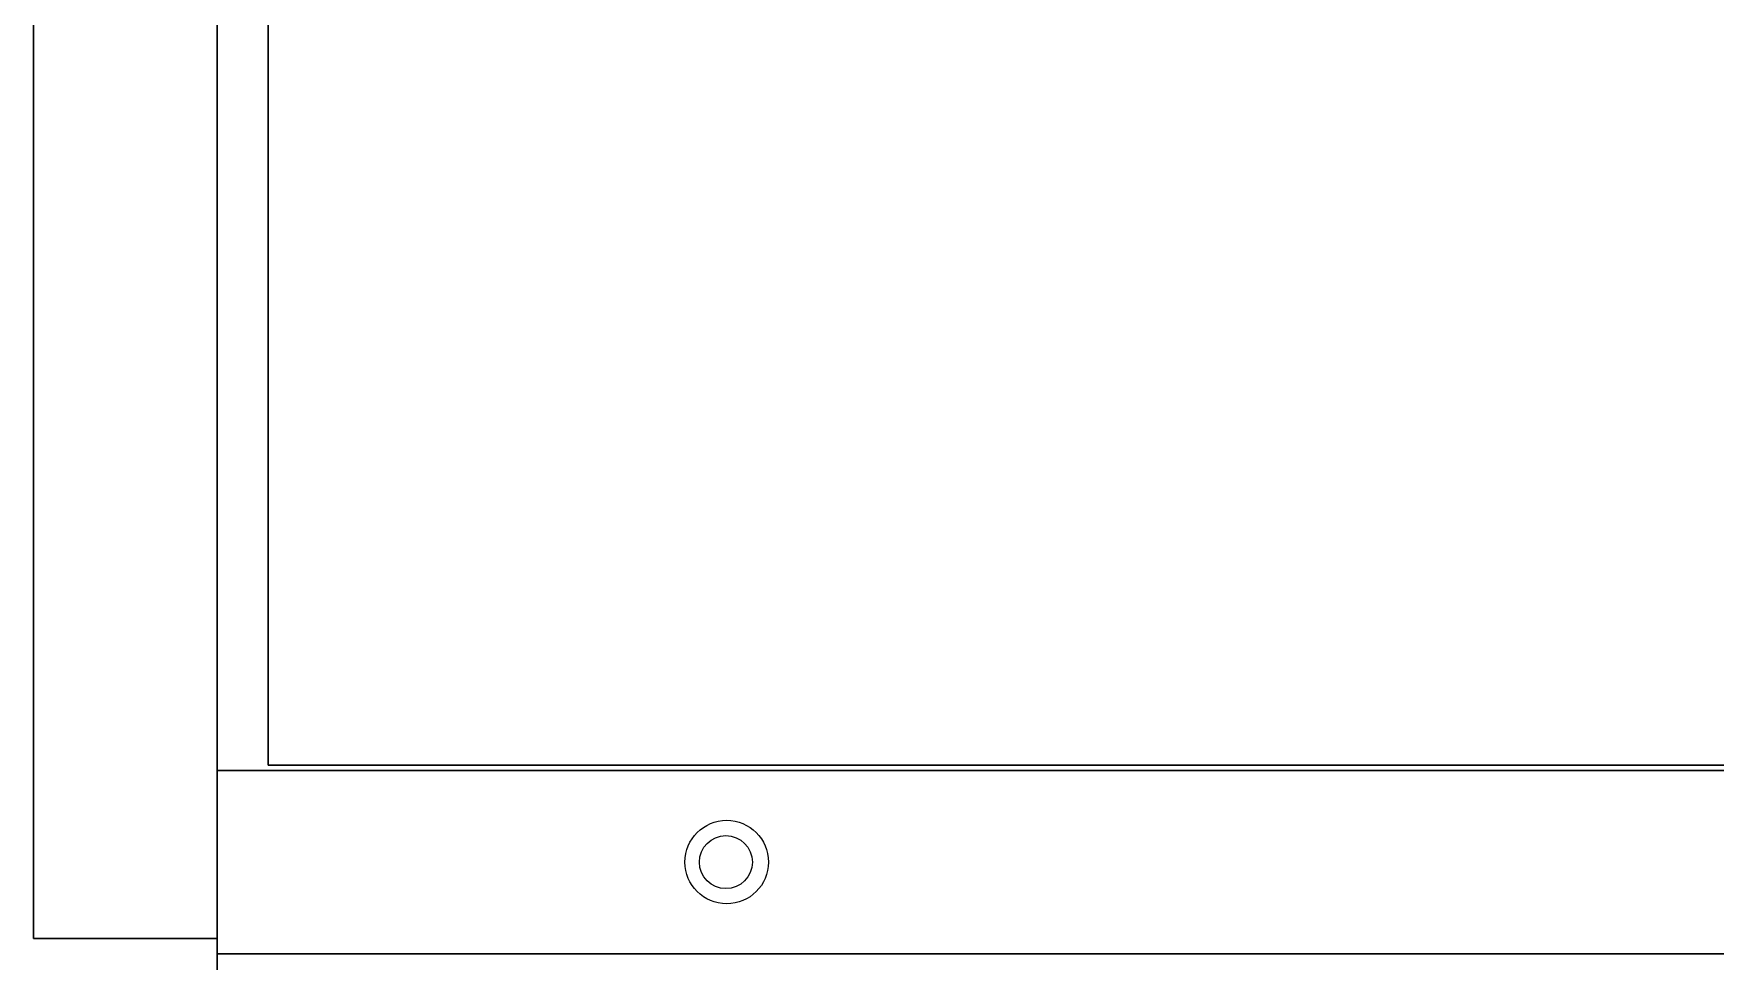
# Model space of a CAD drawing. Extents: x -80 to 2901, y -3352 to 80.
# Drawn here: x 2241 to 2406, y -1334.8 to -1243.7 of the extents above; entities that cross this region are included whole.
import ezdxf

# ---------------------------------------------------------------- set-up
doc = ezdxf.new("R2010")
doc.units = 0

# ---------------------------------------------------------------- blocks, each defined once
blk = doc.blocks.new('cocina Juan v2.alacena 2p.Lateral Izquierdo1', base_point=(0, 18, 686))
at = {"layer": 'Blanco', "color": 0}
blk.add_3dface([(0, 18, 686), (0, 577, 686), (0, 577, 20), (0, 18, 20)], dxfattribs=at)
at = {"layer": 'blanco', "color": 0}
for points in [[(18, 18, 686), (18, 577, 686), (0, 577, 686), (0, 18, 686)], [(18, 577, 20), (18, 18, 20), (0, 18, 20), (0, 577, 20)]]:
    blk.add_3dface(points, dxfattribs=at)
at = {"layer": 'e-Roble nebraska gris', "color": 0}
blk.add_3dface([(18, 18, 20), (18, 18, 686), (0, 18, 686), (0, 18, 20)], dxfattribs=at)
blk = doc.blocks.new('cocina Juan v2.alacena 2p.Lateral Izquierdo')
at = {"layer": 'Taladro', "extrusion": (1, 0, 0)}
for centre, radius in [((68, 29), 4.1), ((68, 677), 4.1), ((67.92, 29), 2.6), ((67.92, 677), 2.6)]:
    blk.add_circle(centre, radius, dxfattribs=at)
at = {"layer": 'Blanco'}
blk.add_blockref('cocina Juan v2.alacena 2p.Lateral Izquierdo1', (0, 18, 686), dxfattribs=at)
blk = doc.blocks.new('cocina Juan v2.alacena 2p')
at = {"layer": 'cocina Juan v2.alacena 2p.Lateral Izquierdo'}
blk.add_blockref('cocina Juan v2.alacena 2p.Lateral Izquierdo', (0, 0), dxfattribs=at)
blk = doc.blocks.new('cocina Juan v2.despensa 1p.Suelo1', base_point=(0, 18))
at = {"layer": 'Blanco', "color": 0}
for points in [[(0, 18), (0, 580), (186, 580), (186, 18)], [(0, 18, 18), (0, 580, 18), (186, 580, 18), (186, 18, 18)]]:
    blk.add_3dface(points, dxfattribs=at)
at = {"layer": 'blanco', "color": 0}
blk.add_3dface([(186, 580, 18), (186, 18, 18), (186, 18), (186, 580)], dxfattribs=at)
at = {"layer": 'e-Roble nebraska gris', "color": 0}
blk.add_3dface([(186, 18, 18), (0, 18, 18), (0, 18), (186, 18)], dxfattribs=at)
blk = doc.blocks.new('cocina Juan v2.despensa 1p.Suelo')
at = {"layer": 'Taladro'}
for centre, radius in [((177, 68), 4.1), ((177, 67.92), 2.6)]:
    blk.add_circle(centre, radius, dxfattribs=at)
at = {"layer": 'Blanco'}
blk.add_blockref('cocina Juan v2.despensa 1p.Suelo1', (0, 18), dxfattribs=at)
blk = doc.blocks.new('cocina Juan v2.despensa 1p.Techo1', base_point=(168, 18, 1800))
at = {"layer": 'Blanco', "color": 0}
for points in [[(168, 18, 1800), (168, 580, 1800), (18, 580, 1800), (18, 18, 1800)], [(168, 18, 1782), (168, 580, 1782), (18, 580, 1782), (18, 18, 1782)], [(168, 18, 1782), (168, 580, 1782), (168, 580, 1800), (168, 18, 1800)]]:
    blk.add_3dface(points, dxfattribs=at)
at = {"layer": 'e-Roble nebraska gris', "color": 0}
blk.add_3dface([(18, 18, 1782), (168, 18, 1782), (168, 18, 1800), (18, 18, 1800)], dxfattribs=at)
blk = doc.blocks.new('cocina Juan v2.despensa 1p.Techo')
at = {"layer": 'Taladro', "extrusion": (-1, 0, 0)}
blk.add_circle((-54.92, 1791, -168), 2.6, dxfattribs=at)
blk.add_circle((-54.92, 1791, -168), 2.6, dxfattribs=at)
blk.add_circle((-54.92, 1791, -168), 2.6, dxfattribs=at)
at = {"layer": 'Blanco'}
blk.add_blockref('cocina Juan v2.despensa 1p.Techo1', (168, 18, 1800), dxfattribs=at)
blk = doc.blocks.new('cocina Juan v2.despensa 1p.Lateral Derecho1', base_point=(186, 18, 18))
at = {"layer": 'Blanco', "color": 0}
for points in [[(168, 18, 18), (168, 580, 18), (168, 580, 1800), (168, 18, 1800)], [(168, 18, 18), (168, 580, 18), (186, 580, 18), (186, 18, 18)], [(186, 18, 18), (186, 580, 18), (186, 580, 1800), (186, 18, 1800)]]:
    blk.add_3dface(points, dxfattribs=at)
at = {"layer": 'blanco', "color": 0}
blk.add_3dface([(168, 580, 1800), (168, 18, 1800), (186, 18, 1800), (186, 580, 1800)], dxfattribs=at)
at = {"layer": 'e-Roble nebraska gris', "color": 0}
blk.add_3dface([(168, 18, 1800), (168, 18, 18), (186, 18, 18), (186, 18, 1800)], dxfattribs=at)
blk = doc.blocks.new('cocina Juan v2.despensa 1p.Lateral Derecho')
at = {"layer": 'Taladro'}
blk.add_circle((177, 67.92, 18), 2.6, dxfattribs=at)
blk.add_circle((177, 67.92, 18), 2.6, dxfattribs=at)
blk.add_circle((177, 67.92, 18), 2.6, dxfattribs=at)
at = {"layer": 'Taladro', "extrusion": (-1, 0, 0)}
for centre, radius in [((-55, 1791, -186), 4.1), ((-54.92, 1791, -186), 2.6)]:
    blk.add_circle(centre, radius, dxfattribs=at)
at = {"layer": 'Blanco'}
blk.add_blockref('cocina Juan v2.despensa 1p.Lateral Derecho1', (186, 18, 18), dxfattribs=at)
blk = doc.blocks.new('cocina Juan v2.despensa 1p.Estante movil [6]1', base_point=(18.5, 580, 1514.57))
at = {"layer": 'Blanco', "color": 0}
for points in [[(18.5, 580, 1514.57), (18.5, 23, 1514.57), (167.5, 23, 1514.57), (167.5, 580, 1514.57)], [(18.5, 580, 1532.57), (18.5, 23, 1532.57), (167.5, 23, 1532.57), (167.5, 580, 1532.57)], [(167.5, 23, 1514.57), (167.5, 23, 1532.57), (167.5, 580, 1532.57), (167.5, 580, 1514.57)]]:
    blk.add_3dface(points, dxfattribs=at)
at = {"layer": 'e-Roble nebraska gris', "color": 0}
blk.add_3dface([(18.5, 23, 1514.57), (18.5, 23, 1532.57), (167.5, 23, 1532.57), (167.5, 23, 1514.57)], dxfattribs=at)
blk = doc.blocks.new('cocina Juan v2.despensa 1p.Estante movil [6]')
at = {"layer": 'Blanco'}
blk.add_blockref('cocina Juan v2.despensa 1p.Estante movil [6]1', (18.5, 580, 1514.57), dxfattribs=at)
blk = doc.blocks.new('cocina Juan v2.despensa 1p.puerta std (unica) [1]1', base_point=(1.5, 0, 1798.5))
at = {"layer": 'e-Roble Nebraska gris', "color": 0}
for points in [[(1.5, 18, 1798.5), (1.5, 18), (184.5, 18), (184.5, 18, 1798.5)], [(1.5, 0, 1798.5), (1.5, 0), (184.5, 0), (184.5, 0, 1798.5)]]:
    blk.add_3dface(points, dxfattribs=at)
at = {"layer": 'e-roble nebraska gris', "color": 0}
for points in [[(1.5, 18), (1.5, 0), (184.5, 0), (184.5, 18)], [(184.5, 18, 1798.5), (184.5, 0, 1798.5), (1.5, 0, 1798.5), (1.5, 18, 1798.5)], [(184.5, 18), (184.5, 0), (184.5, 0, 1798.5), (184.5, 18, 1798.5)]]:
    blk.add_3dface(points, dxfattribs=at)
blk = doc.blocks.new('cocina Juan v2.despensa 1p.puerta std (unica) [1]')
at = {"layer": 'e-Roble Nebraska gris'}
blk.add_blockref('cocina Juan v2.despensa 1p.puerta std (unica) [1]1', (1.5, 0, 1798.5), dxfattribs=at)
blk = doc.blocks.new('cocina Juan v2.despensa 1p')
at = {"layer": 'cocina Juan v2.despensa 1p.Estante movil [6]'}
blk.add_blockref('cocina Juan v2.despensa 1p.Estante movil [6]', (0, 0), dxfattribs=at)
at = {"layer": 'cocina Juan v2.despensa 1p.Lateral Derecho'}
blk.add_blockref('cocina Juan v2.despensa 1p.Lateral Derecho', (0, 0), dxfattribs=at)
at = {"layer": 'cocina Juan v2.despensa 1p.puerta std (unica) [1]'}
blk.add_blockref('cocina Juan v2.despensa 1p.puerta std (unica) [1]', (0, 0), dxfattribs=at)
at = {"layer": 'cocina Juan v2.despensa 1p.Suelo'}
blk.add_blockref('cocina Juan v2.despensa 1p.Suelo', (0, 0), dxfattribs=at)
at = {"layer": 'cocina Juan v2.despensa 1p.Techo'}
blk.add_blockref('cocina Juan v2.despensa 1p.Techo', (0, 0), dxfattribs=at)
blk = doc.blocks.new('cocina Juan v2.alacena 1p torre.Suelo1', base_point=(18, 18))
at = {"layer": 'Blanco', "color": 0}
for points in [[(18, 18), (18, 575), (168, 575), (168, 18)], [(18, 18, 18), (18, 575, 18), (168, 575, 18), (168, 18, 18)], [(168, 575, 18), (168, 18, 18), (168, 18), (168, 575)]]:
    blk.add_3dface(points, dxfattribs=at)
at = {"layer": 'e-Roble nebraska gris', "color": 0}
blk.add_3dface([(168, 18, 18), (18, 18, 18), (18, 18), (168, 18)], dxfattribs=at)
blk = doc.blocks.new('cocina Juan v2.alacena 1p torre.Suelo')
at = {"layer": 'Taladro', "extrusion": (-1, 0, 0)}
blk.add_circle((-67.92, 9, -168), 2.6, dxfattribs=at)
blk.add_circle((-67.92, 9, -168), 2.6, dxfattribs=at)
blk.add_circle((-67.92, 9, -168), 2.6, dxfattribs=at)
at = {"layer": 'Blanco'}
blk.add_blockref('cocina Juan v2.alacena 1p torre.Suelo1', (18, 18), dxfattribs=at)
blk = doc.blocks.new('cocina Juan v2.alacena 1p torre.Techo1', base_point=(168, 18, 686))
at = {"layer": 'Blanco', "color": 0}
for points in [[(168, 18, 686), (168, 575, 686), (18, 575, 686), (18, 18, 686)], [(168, 18, 668), (168, 575, 668), (18, 575, 668), (18, 18, 668)], [(168, 18, 668), (168, 575, 668), (168, 575, 686), (168, 18, 686)]]:
    blk.add_3dface(points, dxfattribs=at)
at = {"layer": 'e-Roble nebraska gris', "color": 0}
blk.add_3dface([(18, 18, 668), (168, 18, 668), (168, 18, 686), (18, 18, 686)], dxfattribs=at)
blk = doc.blocks.new('cocina Juan v2.alacena 1p torre.Techo')
at = {"layer": 'Taladro', "extrusion": (-1, 0, 0)}
blk.add_circle((-67.92, 677, -168), 2.6, dxfattribs=at)
blk.add_circle((-67.92, 677, -168), 2.6, dxfattribs=at)
blk.add_circle((-67.92, 677, -168), 2.6, dxfattribs=at)
at = {"layer": 'Blanco'}
blk.add_blockref('cocina Juan v2.alacena 1p torre.Techo1', (168, 18, 686), dxfattribs=at)
blk = doc.blocks.new('cocina Juan v2.alacena 1p torre.Lateral Derecho1', base_point=(186, 18))
at = {"layer": 'Blanco', "color": 0}
for points in [[(168, 18), (168, 575), (168, 575, 686), (168, 18, 686)], [(186, 18), (186, 575), (186, 575, 686), (186, 18, 686)]]:
    blk.add_3dface(points, dxfattribs=at)
at = {"layer": 'blanco', "color": 0}
for points in [[(168, 18), (168, 575), (186, 575), (186, 18)], [(168, 575, 686), (168, 18, 686), (186, 18, 686), (186, 575, 686)]]:
    blk.add_3dface(points, dxfattribs=at)
at = {"layer": 'e-Roble nebraska gris', "color": 0}
blk.add_3dface([(168, 18, 686), (168, 18), (186, 18), (186, 18, 686)], dxfattribs=at)
blk = doc.blocks.new('cocina Juan v2.alacena 1p torre.Lateral Derecho')
at = {"layer": 'Taladro', "extrusion": (-1, 0, 0)}
for centre, radius in [((-68, 9, -186), 4.1), ((-68, 677, -186), 4.1), ((-67.92, 9, -186), 2.6), ((-67.92, 677, -186), 2.6)]:
    blk.add_circle(centre, radius, dxfattribs=at)
at = {"layer": 'Taladro', "extrusion": (1, 0, 0)}
for centre in [(54, 182.92, 168), (54, 214.92, 168), (54, 246.92, 168), (54, 278.92, 168), (54, 310.92, 168), (54, 342.92, 168), (54, 374.92, 168), (54, 406.92, 168), (54, 438.92, 168), (54, 470.92, 168), (54, 502.92, 168)]:
    blk.add_circle(centre, 2.6, dxfattribs=at)
at = {"layer": 'Blanco'}
blk.add_blockref('cocina Juan v2.alacena 1p torre.Lateral Derecho1', (186, 18), dxfattribs=at)
blk = doc.blocks.new('cocina Juan v2.alacena 1p torre.Mobile Shelf [2]1', base_point=(18.5, 577, 334))
at = {"layer": 'Blanco', "color": 0}
for points in [[(18.5, 577, 334), (18.5, 23, 334), (167.5, 23, 334), (167.5, 577, 334)], [(18.5, 577, 352), (18.5, 23, 352), (167.5, 23, 352), (167.5, 577, 352)], [(167.5, 23, 334), (167.5, 23, 352), (167.5, 577, 352), (167.5, 577, 334)]]:
    blk.add_3dface(points, dxfattribs=at)
at = {"layer": 'e-Roble nebraska gris', "color": 0}
blk.add_3dface([(18.5, 23, 334), (18.5, 23, 352), (167.5, 23, 352), (167.5, 23, 334)], dxfattribs=at)
blk = doc.blocks.new('cocina Juan v2.alacena 1p torre.Mobile Shelf [2]')
at = {"layer": 'Blanco'}
blk.add_blockref('cocina Juan v2.alacena 1p torre.Mobile Shelf [2]1', (18.5, 577, 334), dxfattribs=at)
blk = doc.blocks.new('cocina Juan v2.alacena 1p torre.Door Std (unica) [1]1', base_point=(1.5, 0, 684.5))
at = {"layer": 'e-Roble Nebraska gris', "color": 0}
for points in [[(1.5, 18, 684.5), (1.5, 18, 1.5), (184.5, 18, 1.5), (184.5, 18, 684.5)], [(1.5, 0, 684.5), (1.5, 0, 1.5), (184.5, 0, 1.5), (184.5, 0, 684.5)]]:
    blk.add_3dface(points, dxfattribs=at)
at = {"layer": 'e-roble nebraska gris', "color": 0}
for points in [[(1.5, 18, 1.5), (1.5, 0, 1.5), (184.5, 0, 1.5), (184.5, 18, 1.5)], [(184.5, 18, 684.5), (184.5, 0, 684.5), (1.5, 0, 684.5), (1.5, 18, 684.5)], [(184.5, 18, 1.5), (184.5, 0, 1.5), (184.5, 0, 684.5), (184.5, 18, 684.5)]]:
    blk.add_3dface(points, dxfattribs=at)
blk = doc.blocks.new('cocina Juan v2.alacena 1p torre.Door Std (unica) [1]')
at = {"layer": 'e-Roble Nebraska gris'}
blk.add_blockref('cocina Juan v2.alacena 1p torre.Door Std (unica) [1]1', (1.5, 0, 684.5), dxfattribs=at)
blk = doc.blocks.new('cocina Juan v2.alacena 1p torre')
at = {"layer": 'cocina Juan v2.alacena 1p torre.Door Std (unica) [1]'}
blk.add_blockref('cocina Juan v2.alacena 1p torre.Door Std (unica) [1]', (0, 0), dxfattribs=at)
at = {"layer": 'cocina Juan v2.alacena 1p torre.Lateral Derecho'}
blk.add_blockref('cocina Juan v2.alacena 1p torre.Lateral Derecho', (0, 0), dxfattribs=at)
at = {"layer": 'cocina Juan v2.alacena 1p torre.Mobile Shelf [2]'}
blk.add_blockref('cocina Juan v2.alacena 1p torre.Mobile Shelf [2]', (0, 0), dxfattribs=at)
at = {"layer": 'cocina Juan v2.alacena 1p torre.Suelo'}
blk.add_blockref('cocina Juan v2.alacena 1p torre.Suelo', (0, 0), dxfattribs=at)
at = {"layer": 'cocina Juan v2.alacena 1p torre.Techo'}
blk.add_blockref('cocina Juan v2.alacena 1p torre.Techo', (0, 0), dxfattribs=at)

msp = doc.modelspace()

# ---------------------------------------------------------------- block references
at = {"rotation": -90}
for name, p in [('cocina Juan v2.despensa 1p', (2241, -1148, 100)), ('cocina Juan v2.alacena 1p torre', (2241, -1148, 1900)), ('cocina Juan v2.alacena 2p', (2241, -1334, 1900))]:
    msp.add_blockref(name, p, dxfattribs=at)

doc.saveas('drawing.dxf')
